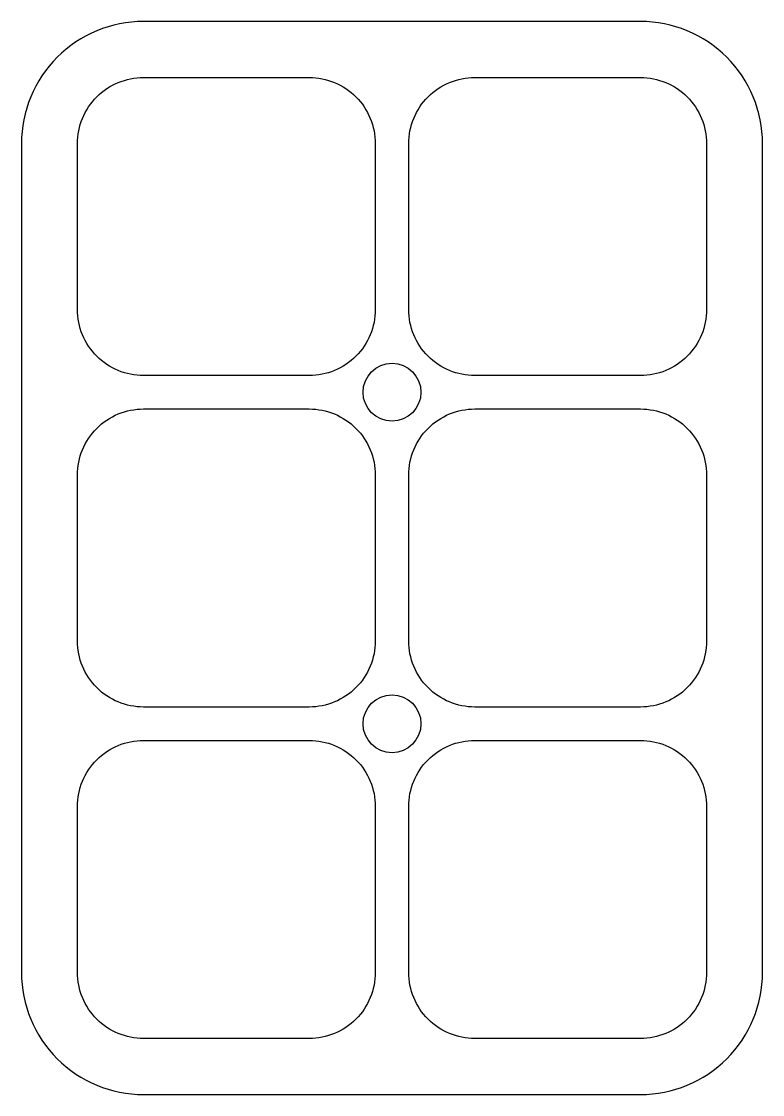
# Model space of a CAD drawing. Header units: inches. Extents: x -0.55 to 2.76, y -1.65 to 3.14.
import ezdxf

# ---------------------------------------------------------------- set-up
doc = ezdxf.new("R2010")
doc.units = ezdxf.units.IN
doc.header["$MEASUREMENT"] = 0

msp = doc.modelspace()

# ---------------------------------------------------------------- linework, layer by layer
for points in [[(0, -1.6451), (2.2182, -1.6451, 0.414214), (2.7634, -1.0999), (2.7634, 2.5971, 0.414214), (2.2182, 3.1423), (0, 3.1423, 0.414214), (-0.5452, 2.5971), (-0.5452, -1.0999, 0.414214)], [(1.0346, 1.8577, -0.414214), (0.7394, 1.5625), (0, 1.5625, -0.414214), (-0.2952, 1.8577), (-0.2952, 2.5971, -0.414214), (0, 2.8923), (0.7394, 2.8923, -0.414214), (1.0346, 2.5971)], [(2.5134, 1.8577, -0.414214), (2.2182, 1.5625), (1.4788, 1.5625, -0.414214), (1.1836, 1.8577), (1.1836, 2.5971, -0.414214), (1.4788, 2.8923), (2.2182, 2.8923, -0.414214), (2.5134, 2.5971)], [(1.0346, 0.3789, -0.414214), (0.7394, 0.0837), (0, 0.0837, -0.414214), (-0.2952, 0.3789), (-0.2952, 1.1183, -0.414214), (0, 1.4135), (0.7394, 1.4135, -0.414214), (1.0346, 1.1183)], [(2.5134, 0.3789, -0.414214), (2.2182, 0.0837), (1.4788, 0.0837, -0.414214), (1.1836, 0.3789), (1.1836, 1.1183, -0.414214), (1.4788, 1.4135), (2.2182, 1.4135, -0.414214), (2.5134, 1.1183)], [(0, -1.3951, -0.414214), (-0.2952, -1.0999), (-0.2952, -0.3605, -0.414214), (0, -0.0653), (0.7394, -0.0653, -0.414214), (1.0346, -0.3605), (1.0346, -1.0999, -0.414214), (0.7394, -1.3951)], [(2.5134, -1.0999, -0.414214), (2.2182, -1.3951), (1.4788, -1.3951, -0.414214), (1.1836, -1.0999), (1.1836, -0.3605, -0.414214), (1.4788, -0.0653), (2.2182, -0.0653, -0.414214), (2.5134, -0.3605)]]:
    msp.add_lwpolyline(points, format="xyb", close=True)
for centre in [(1.1091, 1.488), (1.1091, 0.0092)]:
    msp.add_circle(centre, 0.1292)

doc.saveas('drawing.dxf')
